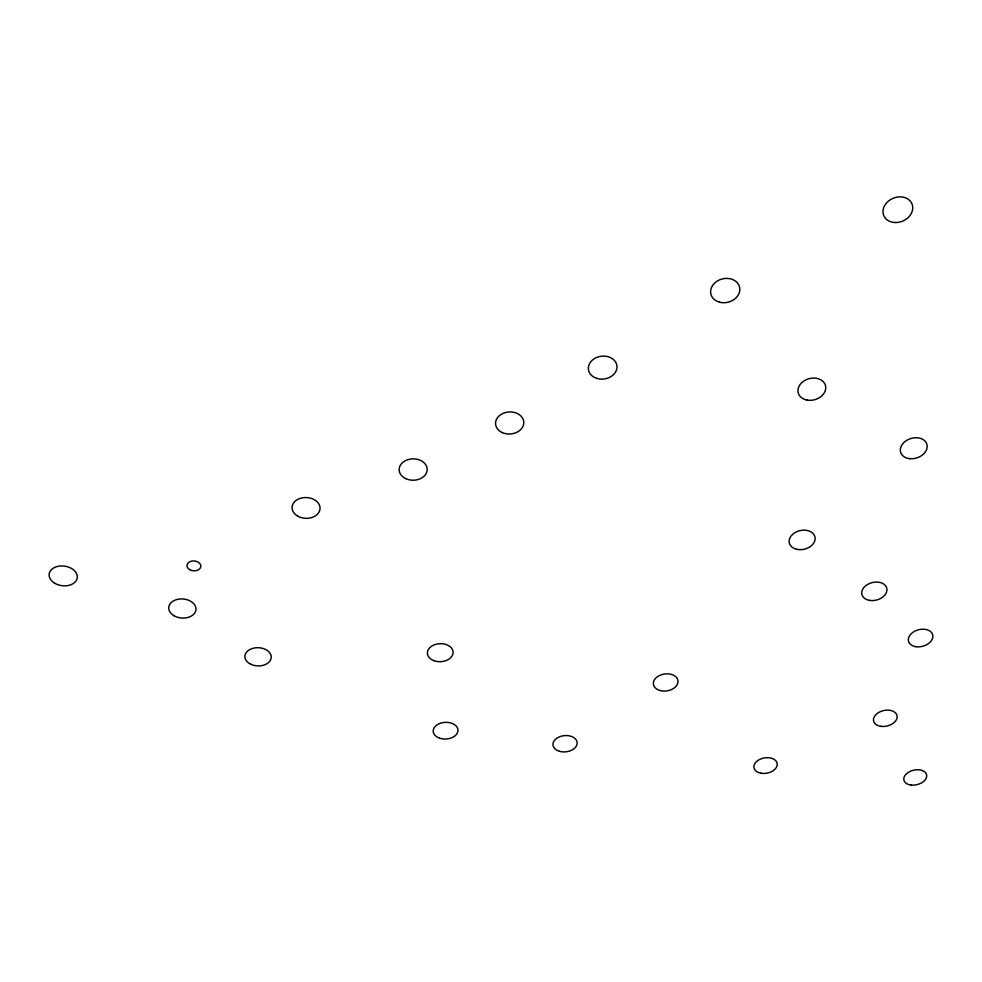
<?xml version="1.0" encoding="UTF-8"?>
<svg xmlns="http://www.w3.org/2000/svg" width="982" height="982" viewBox="0 0 982 982"><rect width="100%" height="100%" fill="white"/><g stroke="black" fill="none" stroke-linecap="round" stroke-linejoin="round"><path stroke-width="1.47" d="M910.928 785.023A11.661 7.426 -13.4 0 0 926.603 774.835A11.661 7.426 -13.4 0 0 908.203 772.453A11.661 7.426 -13.4 0 0 910.928 785.023M760.915 773.202A11.821 7.733 -10.4 0 0 777.167 763.444A11.821 7.733 -10.4 0 0 758.534 760.031A11.821 7.733 -10.4 0 0 760.915 773.202M880.952 726.361A12.042 7.93 -13.3 0 0 897.032 715.596A12.042 7.93 -13.3 0 0 877.933 712.969A12.042 7.93 -13.3 0 0 880.952 726.361M660.37 690.604A12.41 8.531 -8.4 0 0 677.961 680.808A12.41 8.531 -8.4 0 0 658.664 675.923A12.41 8.531 -8.4 0 0 660.37 690.604M559.458 751.291A12.152 8.138 -5.9 0 0 577.17 742.699A12.152 8.138 -5.9 0 0 558.562 737.212A12.152 8.138 -5.9 0 0 559.458 751.291M433.97 660.702A12.876 9.022 -2.5 0 0 453.119 652.281A12.876 9.022 -2.5 0 0 433.676 645.076A12.876 9.022 -2.5 0 0 433.97 660.702M439.519 738.157A12.398 8.359 -3 0 0 457.968 730.24A12.398 8.359 -3 0 0 439.273 723.673A12.398 8.359 -3 0 0 439.519 738.157M250.705 664.213A13.183 9.108 2.1 0 0 271.228 657.694A13.183 9.108 2.1 0 0 252.3 648.501A13.183 9.108 2.1 0 0 250.705 664.213M174.219 615.849A13.662 9.55 4.5 0 0 195.909 610.153A13.662 9.55 4.5 0 0 176.969 599.499A13.662 9.55 4.5 0 0 174.219 615.849M189.747 569.683A6.948 4.959 4.8 0 0 200.794 566.749A6.948 4.959 4.8 0 0 191.171 561.201A6.948 4.959 4.8 0 0 189.747 569.683M54.403 583.038A14.178 9.857 7.6 0 0 77.161 578.349A14.178 9.857 7.6 0 0 58.073 566.319A14.178 9.857 7.6 0 0 54.403 583.038M869.733 600.419A12.827 8.985 -14.4 0 0 886.807 588.378A12.827 8.985 -14.4 0 0 866.431 585.198A12.827 8.985 -14.4 0 0 869.733 600.419M915.948 646.696A12.521 8.519 -14.9 0 0 932.79 635.17A12.521 8.519 -14.9 0 0 913.064 632.212A12.521 8.519 -14.9 0 0 915.948 646.696M909.59 458.655A13.723 10.151 -17.4 0 0 926.898 444.318A13.723 10.151 -17.4 0 0 904.753 441.753A13.723 10.151 -17.4 0 0 909.59 458.655M796.832 549.331A13.183 9.55 -13.1 0 0 815.072 537.535A13.183 9.55 -13.1 0 0 794.475 532.931A13.183 9.55 -13.1 0 0 796.832 549.331M807.069 400.091A14.116 10.888 -15.4 0 0 825.555 385.852A14.116 10.888 -15.4 0 0 802.932 381.691A14.116 10.888 -15.4 0 0 807.069 400.091M894.357 222.497A15.282 12.385 -22.6 0 0 912.155 204.293A15.282 12.385 -22.6 0 0 887.09 202.317A15.282 12.385 -22.6 0 0 894.357 222.497M719.622 302.198A14.755 11.993 -13.8 0 0 739.716 287.836A14.755 11.993 -13.8 0 0 716.332 281.662A14.755 11.993 -13.8 0 0 719.622 302.198M298.049 516.311A14.006 10.397 2.5 0 0 320.009 509.106A14.006 10.397 2.5 0 0 300.124 498.402A14.006 10.397 2.5 0 0 298.049 516.311M405.554 478.553A14.03 10.679 -0.6 0 0 427.182 470.01A14.03 10.679 -0.6 0 0 406.757 460.067A14.03 10.679 -0.6 0 0 405.554 478.553M502.453 432.657A14.153 11.035 -3.8 0 0 523.799 422.714A14.153 11.035 -3.8 0 0 502.71 413.532A14.153 11.035 -3.8 0 0 502.453 432.657M596.786 378.377A14.374 11.453 -7.6 0 0 616.929 365.77A14.374 11.453 -7.6 0 0 594.294 358.7A14.374 11.453 -7.6 0 0 596.786 378.377"/></g></svg>
